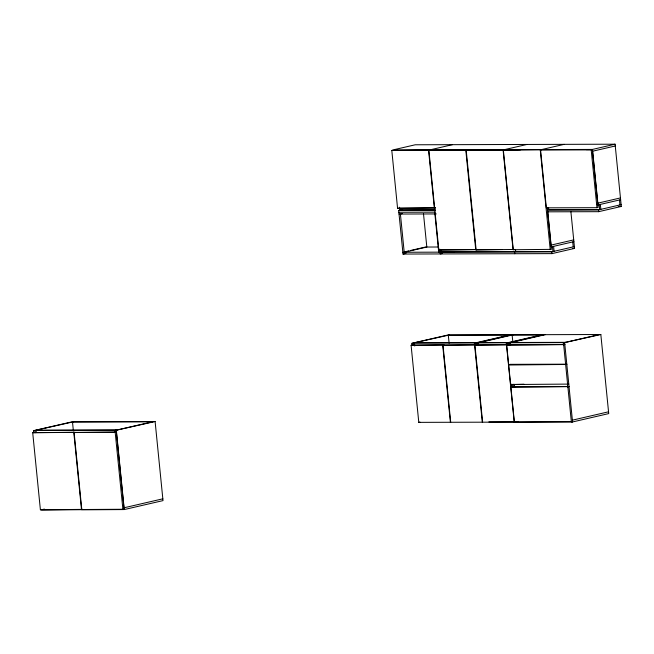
<?xml version="1.0" encoding="UTF-8"?>
<svg xmlns="http://www.w3.org/2000/svg" width="654" height="654" viewBox="0 0 654 654"><rect width="100%" height="100%" fill="white"/><g stroke="black" fill="none" stroke-linecap="round" stroke-linejoin="round"><path stroke-width="0.98" d="M397.567 208.258L435.507 207.882L397.567 208.258L391.803 150.469L429.743 150.093M429.874 149.889L452.478 144.673M391.803 150.469L466.972 149.987L428.885 150.355L438.826 249.951L476.913 249.575L438.826 249.951M466.188 150.248L504.283 149.872L466.188 150.248L476.128 249.844L514.453 249.468M504.34 149.676L526.944 144.452M547.218 207.694L551.379 249.362L513.292 249.738L503.351 150.142L520.478 149.831M541.569 149.57L564.173 144.346M503.351 150.142L541.741 149.766M615.087 144.199L415.241 144.779L392.637 150.003L592.483 149.423L615.087 144.199L621.3 206.451L598.696 211.675L547.782 211.822M591.191 149.889L592.352 149.619L598.116 207.416L596.955 207.686L546.352 207.833L540.58 150.036L591.191 149.889L596.955 207.686M592.663 151.205L615.267 145.981M570.893 211.651L574.564 248.397L551.96 253.621L403.027 254.054L398.678 210.474L402.611 209.558M402.365 213.58L400.403 214.03L404.213 252.264L426.817 247.04L423.506 213.842M597.846 203.157L620.45 197.933M620.63 199.715L598.026 204.939L592.483 149.423M404.81 251.815L408.742 250.907M410.712 250.449L425.452 247.048L438.532 247.008M403.027 254.054L405.971 253.368M547.611 210.04L598.516 209.893L621.12 204.669M439.692 251.937L441.663 251.479M440.077 252.158L443.028 251.479M442.227 253.49L440.256 253.94L439.782 249.141M476.128 249.844L502.247 249.501M551.109 245.095L573.713 239.879M573.885 241.661L551.281 246.885L547.382 207.8M402.848 252.264L551.78 251.839L574.384 246.615M33.746 432.727L33.542 430.716L72.292 421.773L155.112 421.528L163.01 500.612L124.26 509.556L41.439 509.801M412.134 345.32L411.938 343.309L448.104 334.954L600.83 334.513L608.727 413.598L572.561 421.953L418.789 422.361L411.096 345.263L443.862 344.903L411.096 345.263M33.542 430.716L73.657 421.765M411.938 343.309L449.47 334.954M32.7 432.67L116.379 432.163L124.08 509.262L40.393 509.768L32.7 432.67L74.973 432.286M443.003 345.173L475.777 344.813L443.003 345.173L450.704 422.271M482.309 422.173L474.395 343.129L510.561 334.774M511.927 334.774L475.76 343.129L475.965 345.132M474.395 343.129L477.134 343.121L513.3 334.766M474.918 345.083L507.692 344.723L474.918 345.083L482.619 422.173M116.379 432.163L74.115 432.556L81.807 509.654L122.919 509.531L114.998 430.487L153.747 421.536M114.998 430.487L155.112 421.528M488.873 421.895L515.385 421.814L514.224 422.083L506.31 343.039L542.477 334.684M543.842 334.684L507.676 343.031L507.88 345.042M506.31 343.039L509.041 343.031L545.215 334.676M506.686 344.985L564.835 344.552L506.686 344.985L508.64 364.613L566.822 364.474L508.673 364.907L510.627 384.527L568.784 384.094M563.503 344.879L563.298 342.876L599.465 334.521M563.298 342.876L600.83 334.513M510.627 384.527L524.001 384.225M510.88 387.005L569.029 386.571L510.88 387.005L514.379 422.083L572.528 421.65L571.367 421.92L567.868 386.841M40.393 509.768L82.666 509.384M418.789 422.361L419.95 422.092M42.428 509.572L44.415 509.106M124.08 507.774L162.83 498.822M122.919 509.531L124.08 509.262M515.573 422.116L518.499 421.438M572.381 420.162L608.547 411.807M586.278 149.635L592.352 149.619M597.151 204.677L599.187 204.669L599.677 209.623L548.771 209.771L548.575 207.792M618.243 206.468L621.3 206.451M401 209.934L435.212 209.836M435.057 210.097L399.839 210.204L399.545 207.228M398.678 210.474L434.902 210.367M398.85 212.256L435.082 212.149M399.03 214.038L436.267 213.932M572.552 248.406L574.564 248.397M442.406 251.618L454.644 251.586M509.401 335.044L448.309 335.224L449.102 343.146M541.316 334.954L512.131 335.036L512.826 341.977M415.625 342.77L476.717 342.598M479.456 342.59L508.632 342.5M511.371 342.492L565.62 342.336M475.556 342.859L414.464 343.039L414.759 346.015M507.471 342.77L478.295 342.851L478.491 344.838M564.459 342.606L510.21 342.761L510.406 344.748M509.801 364.343L566.789 364.18L565.628 364.442L563.674 344.822M152.586 421.805L72.496 422.034L73.387 430.953M37.237 430.177L117.328 429.948M116.159 430.218L36.076 430.446L36.272 432.433M619.469 199.985L619.959 204.939M600.347 204.4L600.846 209.354M598.516 209.893L598.696 211.675M572.724 241.931L573.223 246.885M564.664 342.868L572.561 421.953M565.661 364.744L567.615 384.364M553.611 246.345L554.101 251.299M567.41 384.029L567.705 387.045M552.45 246.615L552.941 251.569L441.246 251.888L441.041 249.91M551.78 251.839L551.96 253.621M540.278 150.036L550.218 249.632M515.507 249.697L515.712 251.676M514.543 251.945L514.723 253.727M503.122 150.142L513.063 249.738M514.355 384.331L514.649 387.299M509.041 343.031L509.245 345.042M513.153 384.184L513.455 387.201M511.788 384.192L512.082 387.201M511.641 384.282L511.943 387.323M465.811 150.248L475.752 249.844M477.134 343.121L477.33 345.132M428.574 150.363L434.346 208.152M434.894 213.932L438.711 252.166M442.701 345.173L450.402 422.271M413.303 343.309L413.5 345.312M116.363 430.479L124.26 509.556M73.812 432.556L81.505 509.654M34.907 430.716L35.112 432.727"/></g></svg>
